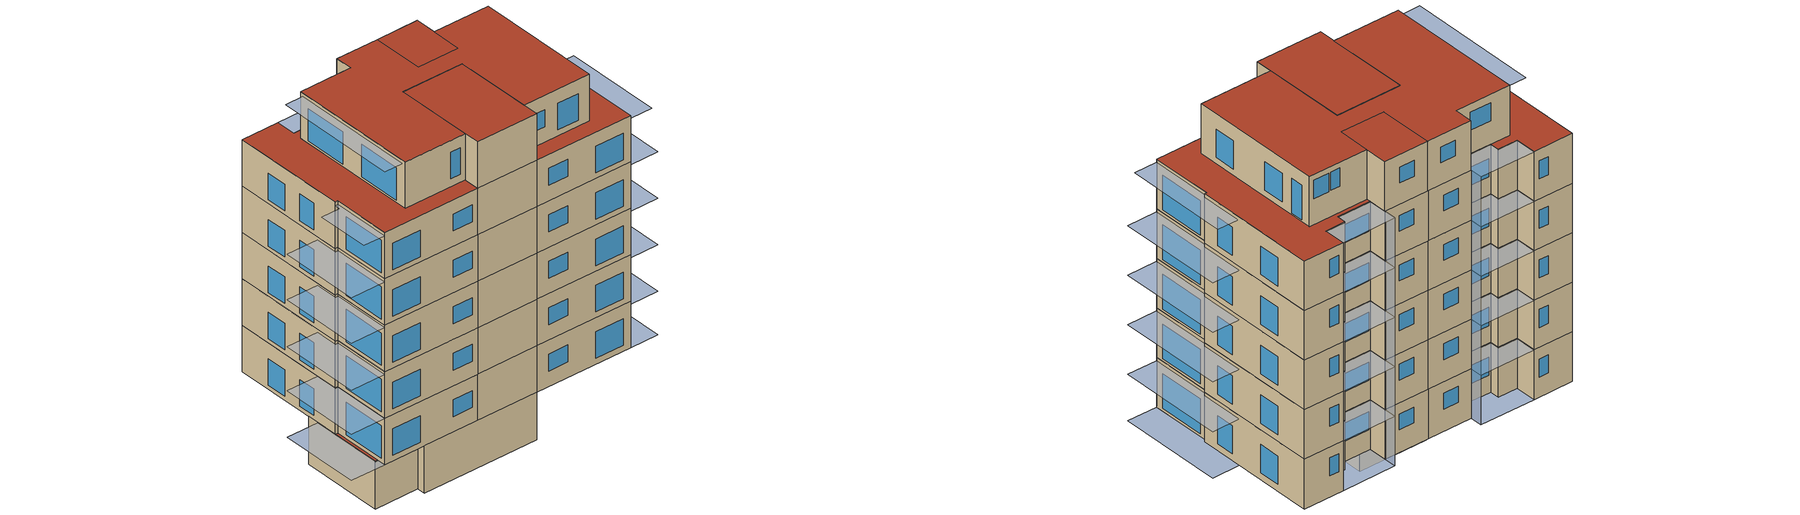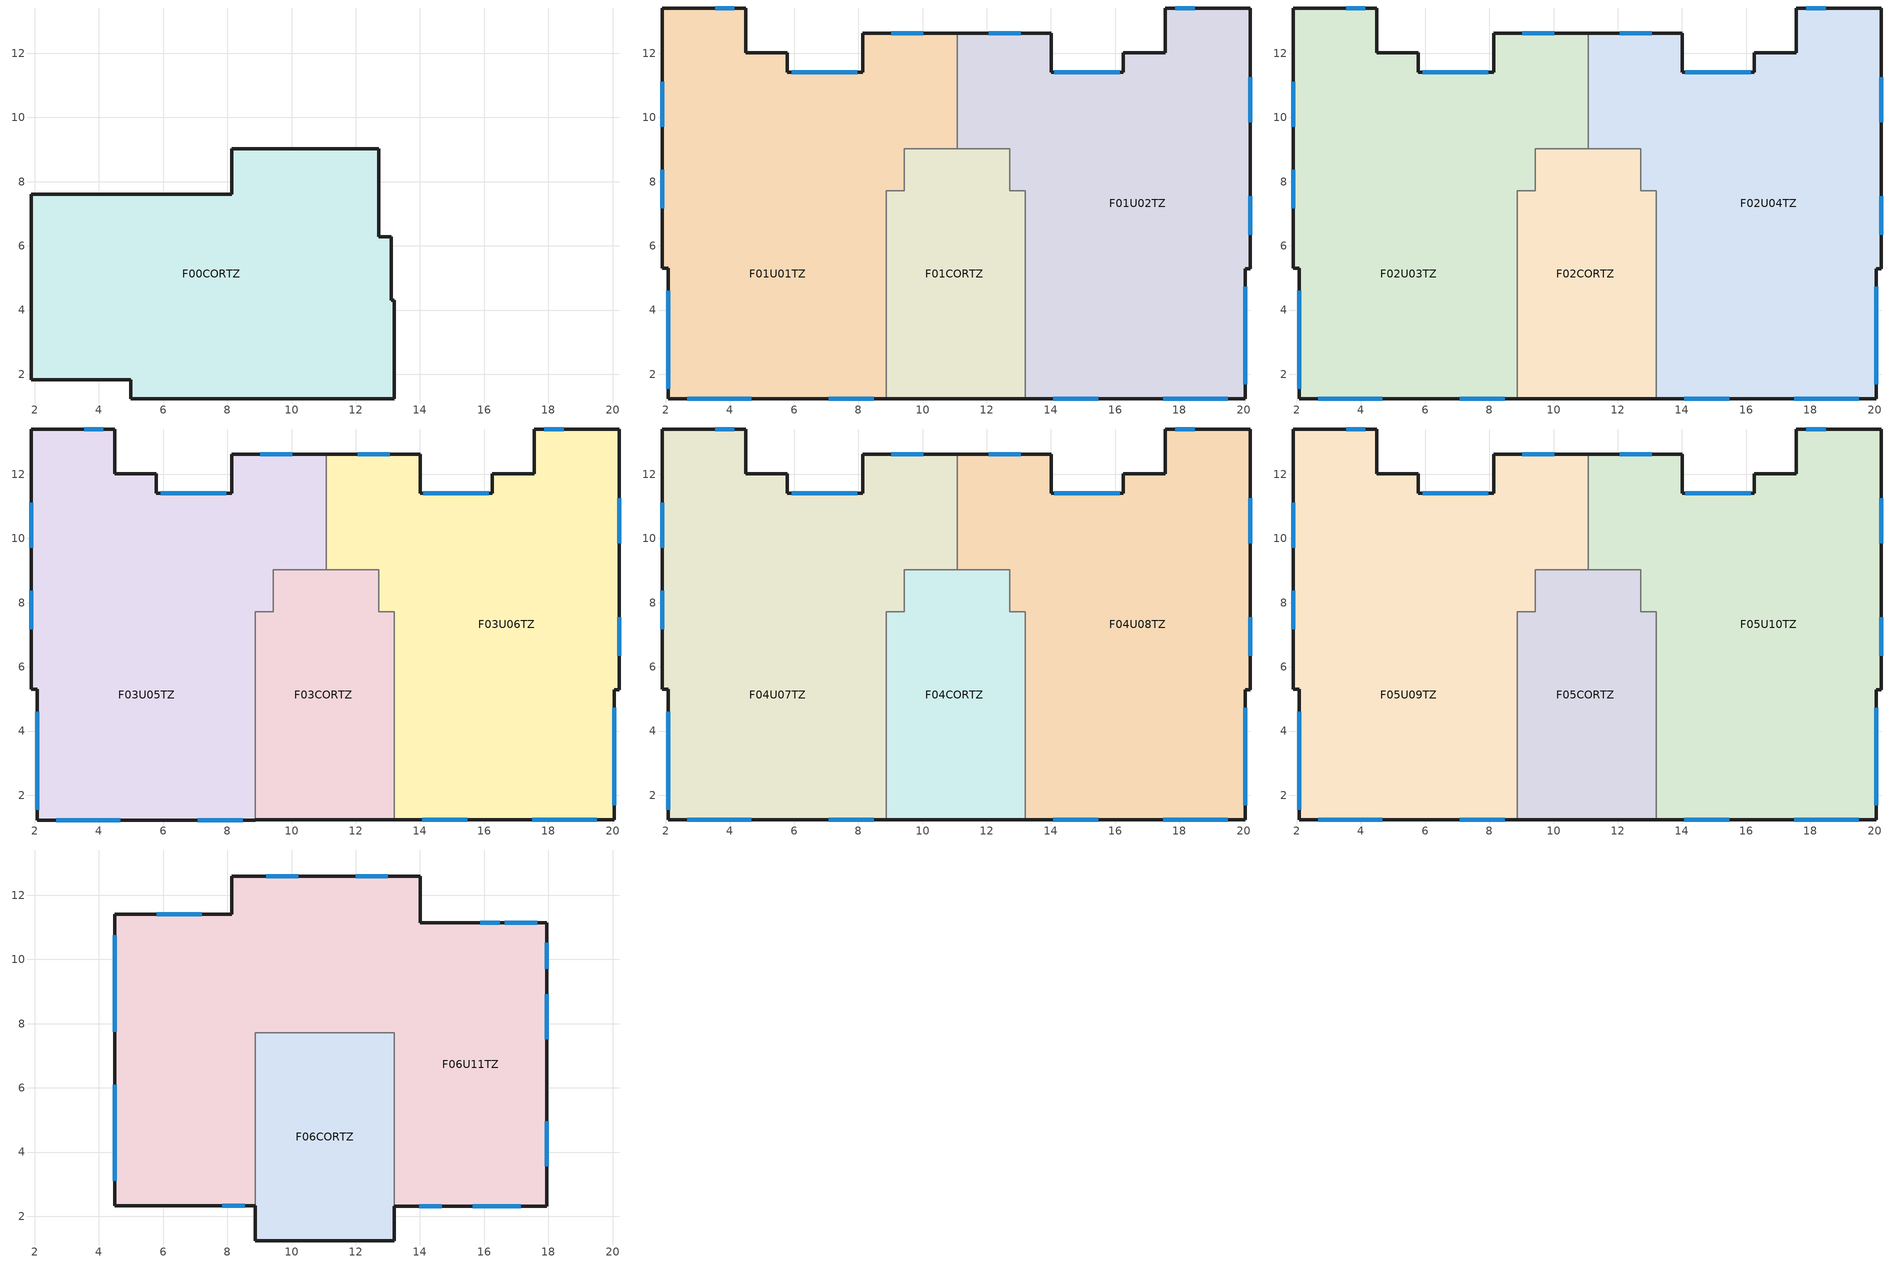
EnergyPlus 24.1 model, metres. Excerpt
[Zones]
F00CORTZ
 floor ground (RES5282 slab-on-grade CORE): 12.72,9.02 12.72,6.28 13.1,6.28 13.1,4.31 13.19,4.31 13.19,1.23 4.98,1.23 4.98,1.83 1.89,1.83 1.89,7.61 8.14,7.61 8.14,9.02 z0
 wall outside (RES5282 exterior wall CORE): 13.19,1.23 13.19,4.31 13.1,4.31 13.1,6.28 12.72,6.28 12.72,9.02 8.14,9.02 8.14,7.61 1.89,7.61 1.89,1.83 4.98,1.83 4.98,1.23 13.19,1.23 z0:3.24
 roof outside (RES5282 exterior roof CORE): 2.09,1.83 2.09,5.31 1.89,5.31 1.89,1.83 z3.24
F01CORTZ
 floor outside (RES5282 exterior floor CORE): 13.19,7.72 13.19,4.31 13.1,4.31 13.1,6.28 12.72,6.28 12.72,7.72 z3.24
 floor to F00CORTZ (RES5282 exterior floor UNIT): 12.72,9.02 12.72,6.28 13.1,6.28 13.1,4.31 13.19,4.31 13.19,1.23 8.87,1.23 8.87,7.72 9.43,7.72 9.43,9.02 z3.24
 wall outside (RES5282 exterior wall CORE): 8.87,1.23 13.19,1.23 z3.24:6.39
 wall to F01U02TZ (RES5282 interzone wall CORE): 13.19,1.23 13.19,7.72 12.72,7.72 12.72,9.02 11.08,9.02 z3.24:6.39
 wall to F01U01TZ (RES5282 interzone wall CORE): 11.08,9.02 9.43,9.02 9.43,7.72 8.87,7.72 8.87,1.23 z3.24:6.39
F01U01TZ
 floor outside (RES5282 exterior floor UNIT): 4.49,13.4 4.49,12.01 5.79,12.01 5.79,11.41 8.14,11.41 8.14,7.61 1.89,7.61 1.89,13.4 z3.24; 4.98,1.83 4.98,1.23 2.09,1.23 2.09,1.83 z3.24; 11.08,12.62 11.08,9.02 8.14,9.02 8.14,12.62 z3.24
 floor to F00CORTZ (RES5282 interzone floor CORE reversed): 9.43,9.02 9.43,7.72 8.87,7.72 8.87,1.23 4.98,1.23 4.98,1.83 2.09,1.83 2.09,5.31 1.89,5.31 1.89,7.61 8.14,7.61 8.14,9.02 z3.24
 wall outside (RES5282 exterior wall UNIT): 8.14,11.41 5.79,11.41 5.79,12.01 4.49,12.01 4.49,13.4 1.89,13.4 1.89,5.31 2.09,5.31 2.09,1.23 8.87,1.23 z3.24:6.39
 wall outside (RES5282 exterior wall MMD): 11.08,12.62 8.14,12.62 8.14,11.41 z3.24:6.39
 wall to F01U02TZ (RES5282 interzone wall UNIT): 11.08,9.02 11.08,12.62 z3.24:6.39
 window (RES5282 fenestration 2.5-X.X m2 UNIT): 1.89,11.11 1.89,9.71 z3.51:5.31; 2.66,1.23 4.66,1.23 z3.62:5.42; 2.09,4.6 2.09,1.55 z3.5:5.7
 window (RES5282 fenestration 1.0-2.5 m2 UNIT): 1.89,8.37 1.89,7.17 z3.54:5.34; 7.96,11.41 5.93,11.41 z4.37:5.52; 7.08,1.23 8.48,1.23 z4.29:5.44
 window (RES5282 fenestration 0.0-1.0 m2 UNIT): 4.14,13.4 3.54,13.4 z4.5:5.65; 10.03,12.62 9.03,12.62 z4.66:5.66
F01U02TZ
 floor outside (RES5282 exterior floor UNIT): 20.21,13.41 20.21,5.29 20.05,5.29 20.05,1.23 13.19,1.23 13.19,7.72 12.72,7.72 12.72,9.02 14.02,9.02 14.02,11.41 16.26,11.41 16.26,12.01 17.56,12.01 17.56,13.41 z3.24; 14.02,12.62 14.02,9.02 11.08,9.02 11.08,12.62 z3.24
 wall outside (RES5282 exterior wall UNIT): 13.19,1.23 20.05,1.23 20.05,5.29 20.21,5.29 20.21,13.41 17.56,13.41 17.56,12.01 16.26,12.01 16.26,11.41 14.02,11.41 z3.24:6.39
 wall outside (RES5282 exterior wall MMD): 14.02,11.41 14.02,12.62 11.08,12.62 z3.24:6.39
 window (RES5282 fenestration 0.0-1.0 m2 UNIT): 18.47,13.41 17.87,13.41 z4.57:5.72; 13.05,12.62 12.05,12.62 z4.69:5.69
 window (RES5282 fenestration 1.0-2.5 m2 UNIT): 16.14,11.41 14.11,11.41 z4.52:5.67; 20.21,6.34 20.21,7.54 z3.66:5.46; 14.07,1.23 15.47,1.23 z4.29:5.44
 window (RES5282 fenestration 2.5-X.X m2 UNIT): 20.21,9.85 20.21,11.25 z3.67:5.47; 17.5,1.23 19.5,1.23 z3.64:5.44; 20.05,1.68 20.05,4.73 z3.4:5.6
F02CORTZ
 floor to F01CORTZ (RES5282 interzone roof CORE): 13.19,7.72 13.19,4.31 13.1,4.31 13.1,6.28 12.72,6.28 12.72,7.72 z6.39; 12.72,9.02 12.72,6.28 13.1,6.28 13.1,4.31 13.19,4.31 13.19,1.23 8.87,1.23 8.87,7.72 9.43,7.72 9.43,9.02 z6.39
 wall outside (RES5282 exterior wall CORE): 8.87,1.23 13.19,1.23 z6.39:9.54
 wall to F02U03TZ (RES5282 interzone wall CORE): 11.08,9.02 9.43,9.02 9.43,7.72 8.87,7.72 8.87,1.23 z6.39:9.54
 wall to F02U04TZ (RES5282 interzone wall CORE): 13.19,1.23 13.19,7.72 12.72,7.72 12.72,9.02 11.08,9.02 z6.39:9.54
F02U03TZ
 floor to F01U01TZ (RES5282 interzone roof UNIT): 9.43,9.02 9.43,7.72 8.87,7.72 8.87,1.23 4.98,1.23 4.98,1.83 2.09,1.83 2.09,5.31 1.89,5.31 1.89,7.61 8.14,7.61 8.14,9.02 z6.39; 4.49,13.4 4.49,12.01 5.79,12.01 5.79,11.41 8.14,11.41 8.14,7.61 1.89,7.61 1.89,13.4 z6.39; 4.98,1.83 4.98,1.23 2.09,1.23 2.09,1.83 z6.39; 11.08,12.62 11.08,9.02 8.14,9.02 8.14,12.62 z6.39
 wall outside (RES5282 exterior wall UNIT): 8.14,11.41 5.79,11.41 5.79,12.01 4.49,12.01 4.49,13.4 1.89,13.4 1.89,5.31 2.09,5.31 2.09,1.23 8.87,1.23 z6.39:9.54
 wall outside (RES5282 exterior wall MMD): 11.08,12.62 8.14,12.62 8.14,11.41 z6.39:9.54
 wall to F02U04TZ (RES5282 interzone wall UNIT): 11.08,9.02 11.08,12.62 z6.39:9.54
 window (RES5282 fenestration 1.0-2.5 m2 UNIT): 1.89,8.37 1.89,7.17 z6.69:8.49; 7.96,11.41 5.93,11.41 z7.52:8.67; 7.08,1.23 8.48,1.23 z7.44:8.59
 window (RES5282 fenestration 2.5-X.X m2 UNIT): 1.89,11.11 1.89,9.71 z6.66:8.46; 2.09,4.6 2.09,1.55 z6.65:8.85; 2.66,1.23 4.66,1.23 z6.77:8.57
 window (RES5282 fenestration 0.0-1.0 m2 UNIT): 4.14,13.4 3.54,13.4 z7.65:8.8; 10.03,12.62 9.03,12.62 z7.81:8.81
F02U04TZ
 floor to F01U02TZ (RES5282 interzone roof UNIT): 20.21,13.41 20.21,5.29 20.05,5.29 20.05,1.23 13.19,1.23 13.19,7.72 12.72,7.72 12.72,9.02 14.02,9.02 14.02,11.41 16.26,11.41 16.26,12.01 17.56,12.01 17.56,13.41 z6.39; 14.02,12.62 14.02,9.02 11.08,9.02 11.08,12.62 z6.39
 wall outside (RES5282 exterior wall UNIT): 13.19,1.23 20.05,1.23 20.05,5.29 20.21,5.29 20.21,13.41 17.56,13.41 17.56,12.01 16.26,12.01 16.26,11.41 14.02,11.41 z6.39:9.54
 wall outside (RES5282 exterior wall MMD): 14.02,11.41 14.02,12.62 11.08,12.62 z6.39:9.54
 window (RES5282 fenestration 1.0-2.5 m2 UNIT): 14.07,1.23 15.47,1.23 z7.44:8.59; 16.14,11.41 14.11,11.41 z7.67:8.82; 20.21,6.34 20.21,7.54 z6.81:8.61
 window (RES5282 fenestration 2.5-X.X m2 UNIT): 17.5,1.23 19.5,1.23 z6.79:8.59; 20.21,9.85 20.21,11.25 z6.82:8.62; 20.05,1.68 20.05,4.73 z6.55:8.75
 window (RES5282 fenestration 0.0-1.0 m2 UNIT): 18.47,13.41 17.87,13.41 z7.72:8.87; 13.05,12.62 12.05,12.62 z7.84:8.84
F03CORTZ
 floor to F02CORTZ (RES5282 interzone roof CORE): 12.72,9.02 12.72,6.28 13.1,6.28 13.1,4.31 13.19,4.31 13.19,1.23 8.87,1.23 8.87,7.72 9.43,7.72 9.43,9.02 z9.54; 13.19,7.72 13.19,4.31 13.1,4.31 13.1,6.28 12.72,6.28 12.72,7.72 z9.54
 wall outside (RES5282 exterior wall CORE): 8.87,1.23 13.19,1.23 z9.54:12.69
 wall to F03U05TZ (RES5282 interzone wall CORE): 11.08,9.02 9.43,9.02 9.43,7.72 8.87,7.72 8.87,1.23 z9.54:12.69
 wall to F03U06TZ (RES5282 interzone wall CORE): 13.19,1.23 13.19,7.72 12.72,7.72 12.72,9.02 11.08,9.02 z9.54:12.69
F03U05TZ
 floor to F02U03TZ (RES5282 interzone roof UNIT): 9.43,9.02 9.43,7.72 8.87,7.72 8.87,1.23 4.98,1.23 4.98,1.83 2.09,1.83 2.09,5.31 1.89,5.31 1.89,7.61 8.14,7.61 8.14,9.02 z9.54; 4.49,13.4 4.49,12.01 5.79,12.01 5.79,11.41 8.14,11.41 8.14,7.61 1.89,7.61 1.89,13.4 z9.54; 4.98,1.83 4.98,1.23 2.09,1.23 2.09,1.83 z9.54; 11.08,12.62 11.08,9.02 8.14,9.02 8.14,12.62 z9.54
 wall outside (RES5282 exterior wall UNIT): 8.14,11.41 5.79,11.41 5.79,12.01 4.49,12.01 4.49,13.4 1.89,13.4 1.89,5.31 2.09,5.31 2.09,1.23 8.87,1.23 z9.54:12.69
 wall outside (RES5282 exterior wall MMD): 11.08,12.62 8.14,12.62 8.14,11.41 z9.54:12.69
 wall to F03U06TZ (RES5282 interzone wall UNIT): 11.08,9.02 11.08,12.62 z9.54:12.69
 window (RES5282 fenestration 0.0-1.0 m2 UNIT): 4.14,13.4 3.54,13.4 z10.8:11.95; 10.03,12.62 9.03,12.62 z10.96:11.96
 window (RES5282 fenestration 2.5-X.X m2 UNIT): 1.89,11.11 1.89,9.71 z9.81:11.61; 2.66,1.23 4.66,1.23 z9.92:11.72; 2.09,4.6 2.09,1.55 z9.8:12
 window (RES5282 fenestration 1.0-2.5 m2 UNIT): 1.89,8.37 1.89,7.17 z9.84:11.64; 7.96,11.41 5.93,11.41 z10.67:11.82; 7.08,1.23 8.48,1.23 z10.59:11.74
F03U06TZ
 floor to F02U04TZ (RES5282 interzone roof UNIT): 20.21,13.41 20.21,5.29 20.05,5.29 20.05,1.23 13.19,1.23 13.19,7.72 12.72,7.72 12.72,9.02 14.02,9.02 14.02,11.41 16.26,11.41 16.26,12.01 17.56,12.01 17.56,13.41 z9.54; 14.02,12.62 14.02,9.02 11.08,9.02 11.08,12.62 z9.54
 wall outside (RES5282 exterior wall UNIT): 13.19,1.23 20.05,1.23 20.05,5.29 20.21,5.29 20.21,13.41 17.56,13.41 17.56,12.01 16.26,12.01 16.26,11.41 14.02,11.41 z9.54:12.69
 wall outside (RES5282 exterior wall MMD): 14.02,11.41 14.02,12.62 11.08,12.62 z9.54:12.69
 window (RES5282 fenestration 1.0-2.5 m2 UNIT): 14.07,1.23 15.47,1.23 z10.59:11.74; 16.14,11.41 14.11,11.41 z10.82:11.97; 20.21,6.34 20.21,7.54 z9.96:11.76
 window (RES5282 fenestration 2.5-X.X m2 UNIT): 17.5,1.23 19.5,1.23 z9.94:11.74; 20.21,9.85 20.21,11.25 z9.97:11.77; 20.05,1.68 20.05,4.73 z9.7:11.9
 window (RES5282 fenestration 0.0-1.0 m2 UNIT): 18.47,13.41 17.87,13.41 z10.87:12.02; 13.05,12.62 12.05,12.62 z10.99:11.99
F04CORTZ
 floor to F03CORTZ (RES5282 interzone roof CORE): 13.19,7.72 13.19,4.31 13.1,4.31 13.1,6.28 12.72,6.28 12.72,7.72 z12.69; 12.72,9.02 12.72,6.28 13.1,6.28 13.1,4.31 13.19,4.31 13.19,1.23 8.87,1.23 8.87,7.72 9.43,7.72 9.43,9.02 z12.69
 wall outside (RES5282 exterior wall CORE): 8.87,1.23 13.19,1.23 z12.69:15.84
 wall to F04U07TZ (RES5282 interzone wall CORE): 11.08,9.02 9.43,9.02 9.43,7.72 8.87,7.72 8.87,1.23 z12.69:15.84
 wall to F04U08TZ (RES5282 interzone wall CORE): 13.19,1.23 13.19,7.72 12.72,7.72 12.72,9.02 11.08,9.02 z12.69:15.84
F04U07TZ
 floor to F03U05TZ (RES5282 interzone roof UNIT): 4.98,1.83 4.98,1.23 2.09,1.23 2.09,1.83 z12.69; 9.43,9.02 9.43,7.72 8.87,7.72 8.87,1.23 4.98,1.23 4.98,1.83 2.09,1.83 2.09,5.31 1.89,5.31 1.89,7.61 8.14,7.61 8.14,9.02 z12.69; 4.49,13.4 4.49,12.01 5.79,12.01 5.79,11.41 8.14,11.41 8.14,7.61 1.89,7.61 1.89,13.4 z12.69; 11.08,12.62 11.08,9.02 8.14,9.02 8.14,12.62 z12.69
 wall outside (RES5282 exterior wall UNIT): 8.14,11.41 5.79,11.41 5.79,12.01 4.49,12.01 4.49,13.4 1.89,13.4 1.89,5.31 2.09,5.31 2.09,1.23 8.87,1.23 z12.69:15.84
 wall outside (RES5282 exterior wall MMD): 11.08,12.62 8.14,12.62 8.14,11.41 z12.69:15.84
 wall to F04U08TZ (RES5282 interzone wall UNIT): 11.08,9.02 11.08,12.62 z12.69:15.84
 window (RES5282 fenestration 2.5-X.X m2 UNIT): 2.09,4.6 2.09,1.55 z12.95:15.15; 1.89,11.11 1.89,9.71 z12.96:14.76; 2.66,1.23 4.66,1.23 z13.07:14.87
 window (RES5282 fenestration 1.0-2.5 m2 UNIT): 1.89,8.37 1.89,7.17 z12.99:14.79; 7.96,11.41 5.93,11.41 z13.82:14.97; 7.08,1.23 8.48,1.23 z13.74:14.89
 window (RES5282 fenestration 0.0-1.0 m2 UNIT): 4.14,13.4 3.54,13.4 z13.95:15.1; 10.03,12.62 9.03,12.62 z14.11:15.11
F04U08TZ
 floor to F03U06TZ (RES5282 interzone roof UNIT): 20.21,13.41 20.21,5.29 20.05,5.29 20.05,1.23 13.19,1.23 13.19,7.72 12.72,7.72 12.72,9.02 14.02,9.02 14.02,11.41 16.26,11.41 16.26,12.01 17.56,12.01 17.56,13.41 z12.69; 14.02,12.62 14.02,9.02 11.08,9.02 11.08,12.62 z12.69
 wall outside (RES5282 exterior wall UNIT): 13.19,1.23 20.05,1.23 20.05,5.29 20.21,5.29 20.21,13.41 17.56,13.41 17.56,12.01 16.26,12.01 16.26,11.41 14.02,11.41 z12.69:15.84
 wall outside (RES5282 exterior wall MMD): 14.02,11.41 14.02,12.62 11.08,12.62 z12.69:15.84
 window (RES5282 fenestration 1.0-2.5 m2 UNIT): 16.14,11.41 14.11,11.41 z13.97:15.12; 20.21,6.34 20.21,7.54 z13.11:14.91; 14.07,1.23 15.47,1.23 z13.74:14.89
 window (RES5282 fenestration 0.0-1.0 m2 UNIT): 18.47,13.41 17.87,13.41 z14.02:15.17; 13.05,12.62 12.05,12.62 z14.14:15.14
 window (RES5282 fenestration 2.5-X.X m2 UNIT): 20.21,9.85 20.21,11.25 z13.12:14.92; 17.5,1.23 19.5,1.23 z13.09:14.89; 20.05,1.68 20.05,4.73 z12.85:15.05
F05CORTZ
 floor to F04CORTZ (RES5282 interzone roof CORE): 12.72,9.02 12.72,6.28 13.1,6.28 13.1,4.31 13.19,4.31 13.19,1.23 8.87,1.23 8.87,7.72 9.43,7.72 9.43,9.02 z15.84; 13.19,7.72 13.19,4.31 13.1,4.31 13.1,6.28 12.72,6.28 12.72,7.72 z15.84
 wall outside (RES5282 exterior wall CORE): 8.87,1.23 13.19,1.23 z15.84:18.99
 wall to F05U10TZ (RES5282 interzone wall CORE): 13.19,1.23 13.19,7.72 12.72,7.72 12.72,9.02 11.08,9.02 z15.84:18.99
 wall to F05U09TZ (RES5282 interzone wall CORE): 11.08,9.02 9.43,9.02 9.43,7.72 8.87,7.72 8.87,1.23 z15.84:18.99
F05U09TZ
 floor to F04U07TZ (RES5282 interzone roof UNIT): 9.43,9.02 9.43,7.72 8.87,7.72 8.87,1.23 4.98,1.23 4.98,1.83 2.09,1.83 2.09,5.31 1.89,5.31 1.89,7.61 8.14,7.61 8.14,9.02 z15.84; 4.98,1.83 4.98,1.23 2.09,1.23 2.09,1.83 z15.84; 4.49,13.4 4.49,12.01 5.79,12.01 5.79,11.41 8.14,11.41 8.14,7.61 1.89,7.61 1.89,13.4 z15.84; 11.08,12.62 11.08,9.02 8.14,9.02 8.14,12.62 z15.84
 wall outside (RES5282 exterior wall UNIT): 8.14,11.41 5.79,11.41 5.79,12.01 4.49,12.01 4.49,13.4 1.89,13.4 1.89,5.31 2.09,5.31 2.09,1.23 8.87,1.23 z15.84:18.99
 wall outside (RES5282 exterior wall MMD): 11.08,12.62 8.14,12.62 8.14,11.41 z15.84:18.99
 wall to F05U10TZ (RES5282 interzone wall UNIT): 11.08,9.02 11.08,12.62 z15.84:18.99
 window (RES5282 fenestration 2.5-X.X m2 UNIT): 2.09,4.6 2.09,1.55 z16.1:18.3; 2.66,1.23 4.66,1.23 z16.22:18.02; 1.89,11.11 1.89,9.71 z16.11:17.91
 window (RES5282 fenestration 0.0-1.0 m2 UNIT): 4.14,13.4 3.54,13.4 z17.1:18.25; 10.03,12.62 9.03,12.62 z17.26:18.26
 window (RES5282 fenestration 1.0-2.5 m2 UNIT): 7.96,11.41 5.93,11.41 z16.97:18.12; 7.08,1.23 8.48,1.23 z16.89:18.04; 1.89,8.37 1.89,7.17 z16.14:17.94
 roof outside (RES5282 exterior roof UNIT): 8.87,1.23 8.87,2.32 4.49,2.32 4.49,11.41 5.79,11.41 5.79,12.01 4.49,12.01 4.49,13.4 1.89,13.4 1.89,5.31 2.09,5.31 2.09,1.23 z18.99; 11.08,12.59 11.08,12.62 8.14,12.62 8.14,12.59 z18.99
F05U10TZ
 floor to F04U08TZ (RES5282 interzone roof UNIT): 20.21,13.41 20.21,5.29 20.05,5.29 20.05,1.23 13.19,1.23 13.19,7.72 12.72,7.72 12.72,9.02 14.02,9.02 14.02,11.41 16.26,11.41 16.26,12.01 17.56,12.01 17.56,13.41 z15.84; 14.02,12.62 14.02,9.02 11.08,9.02 11.08,12.62 z15.84
 wall outside (RES5282 exterior wall UNIT): 13.19,1.23 20.05,1.23 20.05,5.29 20.21,5.29 20.21,13.41 17.56,13.41 17.56,12.01 16.26,12.01 16.26,11.41 14.02,11.41 z15.84:18.99
 wall outside (RES5282 exterior wall MMD): 14.02,11.41 14.02,12.62 11.08,12.62 z15.84:18.99
 window (RES5282 fenestration 2.5-X.X m2 UNIT): 17.5,1.23 19.5,1.23 z16.24:18.04; 20.21,9.85 20.21,11.25 z16.27:18.07; 20.05,1.68 20.05,4.73 z16:18.2
 window (RES5282 fenestration 1.0-2.5 m2 UNIT): 14.07,1.23 15.47,1.23 z16.89:18.04; 16.14,11.41 14.11,11.41 z17.12:18.27; 20.21,6.34 20.21,7.54 z16.26:18.06
 window (RES5282 fenestration 0.0-1.0 m2 UNIT): 18.47,13.41 17.87,13.41 z17.17:18.32; 13.05,12.62 12.05,12.62 z17.29:18.29
 roof outside (RES5282 exterior roof UNIT): 20.05,1.23 20.05,5.29 20.21,5.29 20.21,13.41 17.56,13.41 17.56,12.01 16.26,12.01 16.26,11.41 14.02,11.41 14.02,11.14 17.95,11.14 17.95,2.32 13.19,2.32 13.19,1.23 z18.99; 14.02,12.59 14.02,12.62 11.08,12.62 11.08,12.59 z18.99
F06CORTZ
 floor to F05CORTZ (RES5282 exterior floor UNIT): 13.19,7.72 13.19,1.23 8.87,1.23 8.87,7.72 z18.99
 wall outside (RES5282 exterior wall CORE): 8.87,2.32 8.87,1.23 13.19,1.23 13.19,2.32 z18.99:22.14
 wall to F06U11TZ (RES5282 interzone wall CORE): 13.19,2.32 13.19,7.72 8.87,7.72 8.87,2.32 z18.99:22.14
 roof outside (RES5282 exterior roof CORE): 13.19,1.23 13.19,7.72 8.87,7.72 8.87,1.23 z22.14
F06U11TZ
 floor to F05U09TZ (RES5282 interzone roof UNIT): 11.08,12.59 11.08,9.02 8.14,9.02 8.14,12.59 z18.99; 8.14,11.41 8.14,9.02 9.43,9.02 9.43,7.72 8.87,7.72 8.87,2.32 4.49,2.32 4.49,11.41 z18.99
 floor to F05CORTZ (RES5282 interzone roof CORE reversed): 9.43,9.02 12.72,9.02 12.72,7.72 9.43,7.72 z18.99
 floor to F05U10TZ (RES5282 interzone roof UNIT): 17.95,11.14 17.95,2.32 13.19,2.32 13.19,7.72 12.72,7.72 12.72,9.02 14.02,9.02 14.02,11.14 z18.99; 14.02,12.59 14.02,9.02 11.08,9.02 11.08,12.59 z18.99
 wall outside (RES5282 exterior wall UNIT): 13.19,2.32 17.95,2.32 17.95,11.14 14.02,11.14 / 11.08,12.59 8.14,12.59 8.14,11.41 4.49,11.41 4.49,2.32 8.87,2.32 z18.99:22.14
 wall outside (RES5282 exterior wall MMD): 14.02,11.14 14.02,12.59 11.08,12.59 z18.99:22.14
 window (RES5282 fenestration 1.0-2.5 m2 UNIT): 7.84,2.32 8.54,2.32 z19.54:21.34; 7.2,11.41 5.8,11.41 z20.48:21.63; 17.65,11.14 16.65,11.14 z20.63:21.78; 17.95,9.71 17.95,10.51 z19.1:21.3; 10.2,12.59 9.2,12.59 z20.37:21.37
 window (RES5282 fenestration 0.0-1.0 m2 UNIT): 16.48,11.14 15.88,11.14 z20.64:21.79; 13.97,2.32 14.67,2.32 z20.05:21.2; 13,12.59 12,12.59 z20.33:21.33
 window (RES5282 fenestration 2.5-X.X m2 UNIT): 17.95,3.56 17.95,4.96 / 17.95,7.51 17.95,8.91 / 15.65,2.32 17.15,2.32 z19.39:21.19; 4.49,10.75 4.49,7.75 z19.13:21.33; 4.49,6.1 4.49,3.1 z19.15:21.35
 roof outside (RES5282 exterior roof UNIT): 17.95,2.32 17.95,11.14 14.02,11.14 14.02,9.02 11.08,9.02 11.08,12.59 8.14,12.59 8.14,11.41 4.49,11.41 4.49,2.32 8.87,2.32 8.87,7.72 13.19,7.72 13.19,2.32 z22.14; 14.02,9.02 14.02,12.59 11.08,12.59 11.08,9.02 z22.14
shading: 8.14,12.62 8.14,13.4 / 14.02,12.62 14.02,13.41 z3.24:6.39; 8.14,12.62 8.14,13.4 / 14.02,12.62 14.02,13.41 z6.39:9.54; 14.02,12.62 14.02,13.41 / 8.14,12.62 8.14,13.4 z9.54:12.69; 14.02,12.62 14.02,13.41 / 8.14,12.62 8.14,13.4 z12.69:15.84; 14.02,12.62 14.02,13.41 / 8.14,12.62 8.14,13.4 z15.84:18.99; 2.09,1.23 2.09,1.83 1.89,1.83 1.89,6.8 -0.35,6.8 -0.35,1.23 z3.24; 22.04,1.23 22.04,8.13 20.21,8.13 20.21,5.29 20.05,5.29 20.05,1.23 z3.24; 16.26,11.41 16.26,12.01 17.56,12.01 17.56,13.41 14.02,13.41 14.02,11.41 z3.24; 8.14,11.41 8.14,13.4 4.49,13.4 4.49,12.01 5.79,12.01 5.79,11.41 z3.24; 22.04,1.23 22.04,8.13 20.21,8.13 20.21,5.29 20.05,5.29 20.05,1.23 z6.19; 8.14,11.41 8.14,13.4 4.49,13.4 4.49,12.01 5.79,12.01 5.79,11.41 z6.39; 2.09,1.23 2.09,5.31 1.89,5.31 1.89,6.8 -0.35,6.8 -0.35,1.23 z6.39; 16.26,11.41 16.26,12.01 17.56,12.01 17.56,13.41 14.02,13.41 14.02,11.41 z6.39; 22.04,1.23 22.04,8.13 20.21,8.13 20.21,5.29 20.05,5.29 20.05,1.23 z9.34; 16.26,11.41 16.26,12.01 17.56,12.01 17.56,13.41 14.02,13.41 14.02,11.41 z9.54; 8.14,11.41 8.14,13.4 4.49,13.4 4.49,12.01 5.79,12.01 5.79,11.41 z9.54; 8.14,11.41 8.14,13.4 4.49,13.4 4.49,12.01 5.79,12.01 5.79,11.41 z12.69; 16.26,11.41 16.26,12.01 17.56,12.01 17.56,13.41 14.02,13.41 14.02,11.41 z12.69; 22.04,1.23 22.04,8.13 20.21,8.13 20.21,5.29 20.05,5.29 20.05,1.23 z12.49; 16.26,11.41 16.26,12.01 17.56,12.01 17.56,13.41 14.02,13.41 14.02,11.41 z15.84; 8.14,11.41 8.14,13.4 4.49,13.4 4.49,12.01 5.79,12.01 5.79,11.41 z15.84; 22.04,1.23 22.04,8.13 20.21,8.13 20.21,5.29 20.05,5.29 20.05,1.23 z15.64; 16.26,11.41 16.26,12.01 17.56,12.01 17.56,13.41 14.02,13.41 14.02,11.41 z18.99; 5.79,11.41 8.14,11.41 8.14,13.4 4.49,13.4 4.49,12.01 5.79,12.01 z18.99; 21.59,1.23 21.59,8.02 20.21,8.02 20.21,5.29 20.05,5.29 20.05,1.23 z18.79; 2.09,1.23 2.09,5.31 1.87,5.31 1.87,4.89 0.57,4.89 0.57,1.23 z18.79; 4.49,2.53 4.49,11.16 3.19,11.16 3.19,2.53 z21.94; 2.09,1.23 2.09,5.31 1.89,5.31 1.89,6.8 -0.35,6.8 -0.35,1.23 z9.38; 2.09,1.23 2.09,5.31 1.89,5.31 1.89,6.8 -0.35,6.8 -0.35,1.23 z12.57; 2.09,1.23 2.09,5.31 1.89,5.31 1.89,6.8 -0.35,6.8 -0.35,1.23 z15.65
[Building]
KISH 23 P.T: Terrain=Urban
[Site:GroundTemperature:BuildingSurface]
18, 18, 18, 18, 18, 18, 18, 18, 18, 18, 18, 18
[Site:GroundTemperature:Deep]
18, 18, 18, 18, 18, 18, 18, 18, 18, 18, 18, 18
[Site:GroundTemperature:Shallow]
18, 18, 18, 18, 18, 18, 18, 18, 18, 18, 18, 18
[Site:Location]
Tel.Aviv-Bet.Dagan: Elevation=35; Latitude=32.0073; Longitude=34.8138; Time zone=2
[Construction]
RES5282 exterior floor CORE: RES5282 10mm cemented plaster, RES5282 180mm concrete, RES5282 50mm sand-gravel, RES5282 10mm ceramic porcelain
RES5282 exterior floor UNIT; RES5282 interzone roof CORE reversed: RES5282 10mm cemented plaster, RES5282 180mm concrete, RES5282 20mm EPS, RES5282 50mm sand-gravel, RES5282 10mm ceramic porcelain
RES5282 exterior roof CORE: RES5282 50mm light concrete cement, RES5282 180mm concrete, RES5282 10mm cemented plaster
RES5282 exterior roof UNIT: RES5282 50mm light concrete cement, RES5282 50mm EPS, RES5282 180mm concrete, RES5282 10mm cemented plaster
RES5282 exterior wall CORE; RES5282 interzone wall UNIT: RES5282 10mm cemented plaster, RES5282 180mm concrete, RES5282 10mm cemented plaster
RES5282 exterior wall MMD: RES5282 10mm cemented plaster, RES5282 20mm mineral wool, RES5282 300mm concrete, RES5282 20mm thermal plaster 200, RES5282 10mm cemented plaster
RES5282 exterior wall UNIT: RES5282 10mm cemented plaster dark, RES5282 40mm mineral wool, RES5282 180mm concrete, RES5282 10mm cemented plaster
RES5282 fenestration 0.0-1.0 m2 UNIT: OSut|window|SimpleGlazing
RES5282 fenestration 1.0-2.5 m2 UNIT: OSut|window|SimpleGlazing 1
RES5282 fenestration 2.5-X.X m2 UNIT: OSut|window|SimpleGlazing 2
RES5282 interzone floor CORE reversed; RES5282 interzone roof CORE: RES5282 10mm ceramic porcelain, RES5282 50mm sand-gravel, RES5282 20mm EPS, RES5282 180mm concrete, RES5282 10mm cemented plaster
RES5282 interzone roof UNIT: RES5282 10mm ceramic porcelain, RES5282 50mm sand-gravel, RES5282 180mm concrete, RES5282 10mm cemented plaster
RES5282 interzone wall CORE: RES5282 10mm cemented plaster, RES5282 180mm concrete, RES5282 30mm thermal plaster 200, RES5282 10mm cemented plaster
RES5282 slab-on-grade CORE: RES5282 180mm concrete, RES5282 50mm sand-gravel, RES5282 10mm ceramic porcelain
[Material] Thermal absorptance=0.9
Name | Conductivity | Density | Roughness | Solar absorptance | Specific heat | Thickness | Visible absorptance
RES5282 10mm cemented plaster | 1 | 1800 | MediumRough | 0.42 | 840 | 0.01 | 0.42
RES5282 10mm cemented plaster dark | 1 | 1800 | MediumRough | 0.5 | 840 | 0.01 | 0.5
RES5282 10mm ceramic porcelain | 1.3 | 2300 | Smooth | 0.4 | 1400 | 0.01 | 0.4
RES5282 20mm EPS | 0.04 | 30 | MediumRough | 0.4 | 1450 | 0.02 | 0.4
RES5282 20mm mineral wool | 0.04 | 24 | MediumRough | 0.4 | 1030 | 0.02 | 0.4
RES5282 20mm thermal plaster 200 | 0.072 | 200 | MediumRough | 0.4 | 800 | 0.02 | 0.4
RES5282 30mm thermal plaster 200 | 0.072 | 200 | MediumRough | 0.4 | 800 | 0.03 | 0.4
RES5282 40mm mineral wool | 0.04 | 24 | MediumRough | 0.4 | 1030 | 0.04 | 0.4
RES5282 50mm EPS | 0.04 | 30 | MediumRough | 0.4 | 1450 | 0.05 | 0.4
RES5282 50mm light concrete cement | 1.3 | 1600 | MediumRough | 0.4 | 1000 | 0.05 | 0.4
RES5282 50mm sand-gravel | 2 | 1950 | MediumRough | 0.4 | 1045 | 0.05 | 0.4
RES5282 180mm concrete | 2 | 2400 | MediumRough | 0.4 | 1000 | 0.18 | 0.4
RES5282 300mm concrete | 2 | 2400 | MediumRough | 0.4 | 1000 | 0.3 | 0.4
[WindowMaterial:Shade]
RES5282 shutter: Airflow permeability=0; Bottom opening multiplier=0; Conductivity=160; Infrared hemispherical emissivity=0.9; Infrared transmittance=0.05; Left side opening multiplier=0; Right side opening multiplier=0; Shade to glass distance=0.1; Solar reflectance=0.6; Solar transmittance=0.15; Thickness=0.001; Top opening multiplier=0; Visible reflectance=0.6; Visible transmittance=0.15
[WindowMaterial:SimpleGlazingSystem]
Name | Solar heat gain coefficient | U factor | Visible transmittance
OSut|window|SimpleGlazing | 0.8 | 5.8 | 0.8
OSut|window|SimpleGlazing 1 | 0.738 | 3.224 | 0.7
OSut|window|SimpleGlazing 2 | 0.74 | 2.873 | 0.7
[ElectricEquipment]
RES5282 Equipment: Design level calculation method=Watts/Area; End use subcategory=General; Fraction radiant=0.2; Schedule=RES5282 Equipment SCH; Watts per floor area=9; Zone or zonelist or space or spacelist=RES5282 residential spacetype
[InternalMass] Construction=RES5282 interzone wall UNIT
Name | Zone or zonelist | Space or spacelist | Surface area
Merged F01U01 sWall07 - F01U01MMD sWall01 | F01U01TZ | F01U01 | 7.51432
Merged F01U01 sWall08 - F01U01MMD sWall03 | F01U01TZ | F01U01 | 4.06292
Merged F01U02 sWall12 - F01U02MMD sWall01 | F01U02TZ | F01U02 | 7.51432
Merged F01U02 sWall14 - F01U02MMD sWall02 | F01U02TZ | F01U02 | 4.07197
Merged F02U03 sWall04 - F02U03MMD sWall01 | F02U03TZ | F02U03 | 4.06292
Merged F02U03 sWall10 - F02U03MMD sWall03 | F02U03TZ | F02U03 | 7.51432
Merged F02U04 sWall04 - F02U04MMD sWall04 | F02U04TZ | F02U04 | 4.07197
Merged F02U04 sWall06 - F02U04MMD sWall01 | F02U04TZ | F02U04 | 7.51432
Merged F03U05 sWall04 - F03U05MMD sWall03 | F03U05TZ | F03U05 | 7.51432
Merged F03U05 sWall11 - F03U05MMD sWall05 | F03U05TZ | F03U05 | 4.06292
Merged F03U06 sWall05 - F03U06MMD sWall00 | F03U06TZ | F03U06 | 4.07197
Merged F03U06 sWall06 - F03U06MMD sWall03 | F03U06TZ | F03U06 | 7.51432
Merged F04U07 sWall11 - F04U07MMD sWall06 | F04U07TZ | F04U07 | 4.06292
Merged F04U07 sWall15 - F04U07MMD sWall01 | F04U07TZ | F04U07 | 7.51432
Merged F04U08 sWall04 - F04U08MMD sWall03 | F04U08TZ | F04U08 | 7.51432
Merged F04U08 sWall06 - F04U08MMD sWall04 | F04U08TZ | F04U08 | 4.07197
Merged F05U09 sWall04 - F05U09MMD sWall04 | F05U09TZ | F05U09 | 4.06292
Merged F05U09 sWall10 - F05U09MMD sWall03 | F05U09TZ | F05U09 | 7.51432
Merged F05U10 sWall02 - F05U10MMD sWall07 | F05U10TZ | F05U10 | 7.51432
Merged F05U10 sWall05 - F05U10MMD sWall01 | F05U10TZ | F05U10 | 4.07197
Merged F06U11 sWall06 - F06U11MMD sWall02 | F06U11TZ | F06U11 | 6.6637
Merged F06U11 sWall07 - F06U11MMD sWall03 | F06U11TZ | F06U11 | 11.2446
Merged F06U11 sWall14 - F06U11MMD sWall01 | F06U11TZ | F06U11 | 9.25504
[Lights]
RES5282 Lights: Design level calculation method=Watts/Area; End use subcategory=General; Fraction radiant=0.28; Fraction replaceable=1; Fraction visible=0.22; Schedule=RES5282 Lighting SCH; Watts per floor area=2; Zone or zonelist or space or spacelist=RES5282 residential spacetype
[People] Activity level schedule=RES5282 Metabolism SCH; Fraction radiant=0.3; Number of people calculation method=People; Number of people schedule=RES5282 Occupancy SCH
Name | Number of people | Zone or zonelist or space or spacelist
RES5282 Occupants - Placeholder | 0 | RES5282 residential spacetype
RES5282 Occupants - Zone F01U01TZ | 4 | F01U01
RES5282 Occupants - Zone F01U02TZ | 4 | F01U02
RES5282 Occupants - Zone F02U03TZ | 4 | F02U03
RES5282 Occupants - Zone F02U04TZ | 4 | F02U04
RES5282 Occupants - Zone F03U05TZ | 4 | F03U05
RES5282 Occupants - Zone F03U06TZ | 4 | F03U06
RES5282 Occupants - Zone F04U07TZ | 4 | F04U07
RES5282 Occupants - Zone F04U08TZ | 4 | F04U08
RES5282 Occupants - Zone F05U09TZ | 4 | F05U09
RES5282 Occupants - Zone F05U10TZ | 4 | F05U10
RES5282 Occupants - Zone F06U11TZ | 5 | F06U11
[ShadingProperty:Reflectance] Diffuse solar reflectance of unglazed part of shading surface=0.6; Diffuse visible reflectance of unglazed part of shading surface=0.6; Fraction of shading surface that is glazed=0
Name | Shading surface
ShadingProperty:Reflectance 1 | Shading Surface 1
ShadingProperty:Reflectance 2 | Shading Surface 10
ShadingProperty:Reflectance 3 | Shading Surface 11
ShadingProperty:Reflectance 4 | Shading Surface 12
ShadingProperty:Reflectance 5 | Shading Surface 14
ShadingProperty:Reflectance 6 | Shading Surface 15
ShadingProperty:Reflectance 7 | Shading Surface 16
ShadingProperty:Reflectance 8 | Shading Surface 17
ShadingProperty:Reflectance 9 | Shading Surface 18
ShadingProperty:Reflectance 10 | Shading Surface 19
ShadingProperty:Reflectance 11 | Shading Surface 2
ShadingProperty:Reflectance 12 | Shading Surface 20
ShadingProperty:Reflectance 13 | Shading Surface 21
ShadingProperty:Reflectance 14 | Shading Surface 23
ShadingProperty:Reflectance 15 | Shading Surface 24
ShadingProperty:Reflectance 16 | Shading Surface 25
ShadingProperty:Reflectance 17 | Shading Surface 26
ShadingProperty:Reflectance 18 | Shading Surface 27
ShadingProperty:Reflectance 19 | Shading Surface 28
ShadingProperty:Reflectance 20 | Shading Surface 3
ShadingProperty:Reflectance 21 | Shading Surface 30
ShadingProperty:Reflectance 22 | Shading Surface 31
ShadingProperty:Reflectance 23 | Shading Surface 32
ShadingProperty:Reflectance 24 | Shading Surface 33
ShadingProperty:Reflectance 25 | Shading Surface 34
ShadingProperty:Reflectance 26 | Shading Surface 35
ShadingProperty:Reflectance 27 | Shading Surface 36
ShadingProperty:Reflectance 28 | Shading Surface 37
ShadingProperty:Reflectance 29 | Shading Surface 38
ShadingProperty:Reflectance 30 | Shading Surface 4
ShadingProperty:Reflectance 31 | Shading Surface 5
ShadingProperty:Reflectance 32 | Shading Surface 6
ShadingProperty:Reflectance 33 | Shading Surface 7
ShadingProperty:Reflectance 34 | Shading Surface 8
ShadingProperty:Reflectance 35 | Shading Surface 9
[Space]
Name | Zone | Space type
F00CORE | F00CORTZ
F01CORE | F01CORTZ
F01U01 | F01U01TZ | RES5282 residential spacetype
F01U02 | F01U02TZ | RES5282 residential spacetype
F02CORE | F02CORTZ
F02U03 | F02U03TZ | RES5282 residential spacetype
F02U04 | F02U04TZ | RES5282 residential spacetype
F03CORE | F03CORTZ
F03U05 | F03U05TZ | RES5282 residential spacetype
F03U06 | F03U06TZ | RES5282 residential spacetype
F04CORE | F04CORTZ
F04U07 | F04U07TZ | RES5282 residential spacetype
F04U08 | F04U08TZ | RES5282 residential spacetype
F05CORE | F05CORTZ
F05U09 | F05U09TZ | RES5282 residential spacetype
F05U10 | F05U10TZ | RES5282 residential spacetype
F06CORE | F06CORTZ
F06U11 | F06U11TZ | RES5282 residential spacetype
[SpaceList]
RES5282 residential spacetype: F06U11, F03U06, F04U07, F04U08, F01U01, F01U02, F02U03, F02U04, F03U05, F05U09, F05U10
[ThermostatSetpoint:DualSetpoint] Cooling setpoint temperature schedule=RES5282 Cooling Setpoint SCH; Heating setpoint temperature schedule=RES5282 Heating Setpoint SCH
Dual Setpoint; Dual Setpoint 1; Dual Setpoint 2; Dual Setpoint 3; Dual Setpoint 4; Dual Setpoint 5; Dual Setpoint 6; Dual Setpoint 7; Dual Setpoint 8; Dual Setpoint 9; Dual Setpoint 10
[WindowShadingControl] Glare control is active=No; Multiple surface control type=Group; Schedule=RES5282 window shading SCH; Shading control is scheduled=Yes; Shading control type=OnIfScheduleAllows; Shading device material=RES5282 shutter; Shading type=ExteriorShade; Type of slat angle control for blinds=FixedSlatAngle
Name | Zone | Fenestration surface name 1 | Fenestration surface name 2 | Fenestration surface name 3 | Fenestration surface name 4 | Fenestration surface name 5 | Fenestration surface name 6 | Fenestration surface name 7 | Fenestration surface name 8 | Fenestration surface name 9 | Fenestration surface name 10 | Fenestration surface name 11
RES5282 window shading control - F01U01TZ | F01U01TZ | F01U01 oWall00 w00 | F01U01 oWall00 w01 | F01U01 oWall03 w00 | F01U01 oWall09 w00 | F01U01 oWall09 w01 | F01U01 oWall10 w00 | F01U01MMD oWall04 w00
RES5282 window shading control - F01U02TZ | F01U02TZ | F01U02 oWall04 w00 | F01U02 oWall05 w00 | F01U02 oWall05 w01 | F01U02 oWall09 w00 | F01U02 oWall09 w01 | F01U02 oWall10 w00 | F01U02MMD oWall03 w00
RES5282 window shading control - F02U03TZ | F02U03TZ | F02U03 oWall00 w00 | F02U03 oWall00 w01 | F02U03MMD oWall05 w00 | F02U03 oWall09 w00 | F02U03 oWall12 w00 | F02U03 oWall16 w00 | F02U03 oWall16 w01
RES5282 window shading control - F02U04TZ | F02U04TZ | F02U04 oWall05 w00 | F02U04 oWall05 w01 | F02U04MMD oWall06 w00 | F02U04 oWall10 w00 | F02U04 oWall12 w00 | F02U04 oWall12 w01 | F02U04 oWall13 w00
RES5282 window shading control - F03U05TZ | F03U05TZ | F03U05 oWall06 w00 | F03U05 oWall06 w01 | F03U05 oWall08 w00 | F03U05 oWall12 w00 | F03U05 oWall12 w01 | F03U05 oWall15 w00 | F03U05MMD oWall04 w00
RES5282 window shading control - F03U06TZ | F03U06TZ | F03U06 oWall02 w00 | F03U06 oWall02 w01 | F03U06 oWall07 w00 | F03U06 oWall12 w00 | F03U06 oWall12 w01 | F03U06 oWall14 w00 | F03U06MMD oWall06 w00
RES5282 window shading control - F04U07TZ | F04U07TZ | F04U07MMD oWall05 w00 | F04U07 oWall04 w00 | F04U07 oWall07 w00 | F04U07 oWall07 w01 | F04U07 oWall10 w00 | F04U07 oWall14 w00 | F04U07 oWall14 w01
RES5282 window shading control - F04U08TZ | F04U08TZ | F04U08 oWall03 w00 | F04U08MMD oWall01 w00 | F04U08 oWall10 w00 | F04U08 oWall10 w01 | F04U08 oWall12 w00 | F04U08 oWall12 w01 | F04U08 oWall14 w00
RES5282 window shading control - F05U09TZ | F05U09TZ | F05U09 oWall00 w00 | F05U09 oWall07 w00 | F05U09 oWall11 w00 | F05U09 oWall11 w01 | F05U09 oWall13 w00 | F05U09 oWall13 w01 | F05U09MMD oWall02 w00
RES5282 window shading control - F05U10TZ | F05U10TZ | F05U10 oWall06 w00 | F05U10 oWall06 w01 | F05U10 oWall09 w00 | F05U10MMD oWall03 w00 | F05U10 oWall12 w00 | F05U10 oWall12 w01 | F05U10 oWall13 w00
RES5282 window shading control - F06U11TZ | F06U11TZ | F06U11 oWall00 w00 | F06U11 oWall01 w00 | F06U11 oWall08 w00 | F06U11 oWall09 w00 | F06U11 oWall09 w01 | F06U11 oWall09 w02 | F06U11MMD oWall00 w00 | F06U11 oWall13 w00 | F06U11 oWall13 w01 | F06U11 oWall15 w00 | F06U11 oWall18 w00
[Zone] Ceiling height=Autocalculate; Floor area=Autocalculate; Multiplier=1; Part of total floor area=Yes; Volume=Autocalculate; Zone inside convection algorithm=TARP; Zone outside convection algorithm=DOE-2
F00CORTZ; F01CORTZ; F01U01TZ; F01U02TZ; F02CORTZ; F02U03TZ; F02U04TZ; F03CORTZ; F03U05TZ; F03U06TZ; F04CORTZ; F04U07TZ; F04U08TZ; F05CORTZ; F05U09TZ; F05U10TZ; F06CORTZ; F06U11TZ
[ZoneControl:Thermostat] Temperature difference between cutout and setpoint=0
Name | Zone or zonelist | Control 1 | Control type schedule
F01U01TZ Thermostat | F01U01TZ | Dual Setpoint 4 | F01U01TZ Thermostat Schedule
F01U02TZ Thermostat | F01U02TZ | Dual Setpoint 3 | F01U02TZ Thermostat Schedule
F02U03TZ Thermostat | F02U03TZ | Dual Setpoint 5 | F02U03TZ Thermostat Schedule
F02U04TZ Thermostat | F02U04TZ | Dual Setpoint 6 | F02U04TZ Thermostat Schedule
F03U05TZ Thermostat | F03U05TZ | Dual Setpoint 7 | F03U05TZ Thermostat Schedule
F03U06TZ Thermostat | F03U06TZ | Dual Setpoint 2 | F03U06TZ Thermostat Schedule
F04U07TZ Thermostat | F04U07TZ | Dual Setpoint 1 | F04U07TZ Thermostat Schedule
F04U08TZ Thermostat | F04U08TZ | Dual Setpoint | F04U08TZ Thermostat Schedule
F05U09TZ Thermostat | F05U09TZ | Dual Setpoint 9 | F05U09TZ Thermostat Schedule
F05U10TZ Thermostat | F05U10TZ | Dual Setpoint 10 | F05U10TZ Thermostat Schedule
F06U11TZ Thermostat | F06U11TZ | Dual Setpoint 8 | F06U11TZ Thermostat Schedule
[Zone equipment]
F01U01TZ: F01U01TZ IdealLoads Air System
F01U02TZ: F01U02TZ IdealLoads Air System
F02U03TZ: F02U03TZ IdealLoads Air System
F02U04TZ: F02U04TZ IdealLoads Air System
F03U05TZ: F03U05TZ IdealLoads Air System
F03U06TZ: F03U06TZ IdealLoads Air System
F04U07TZ: F04U07TZ IdealLoads Air System
F04U08TZ: F04U08TZ IdealLoads Air System
F05U09TZ: F05U09TZ IdealLoads Air System
F05U10TZ: F05U10TZ IdealLoads Air System
F06U11TZ: F06U11TZ IdealLoads Air System
[ZoneHVAC:IdealLoadsAirSystem] Cooling limit=NoLimit; Dehumidification control type=None; Heating limit=NoLimit; Humidification control type=None; Maximum heating supply air humidity ratio=0.0156; Maximum heating supply air temperature=50; Minimum cooling supply air humidity ratio=0.0077; Minimum cooling supply air temperature=13
F01U01TZ IdealLoads Air System; F01U02TZ IdealLoads Air System; F02U03TZ IdealLoads Air System; F02U04TZ IdealLoads Air System; F03U05TZ IdealLoads Air System; F03U06TZ IdealLoads Air System; F04U07TZ IdealLoads Air System; F04U08TZ IdealLoads Air System; F05U09TZ IdealLoads Air System; F05U10TZ IdealLoads Air System; F06U11TZ IdealLoads Air System
[ZoneInfiltration:DesignFlowRate] Air changes per hour=1; Design flow rate calculation method=AirChanges/Hour
Name | Zone or zonelist or space or spacelist
RES5282 1 ACH 1 | F01CORE
RES5282 1 ACH 2 | F00CORE
RES5282 1 ACH 3 | F06CORE
RES5282 1 ACH 4 | F02CORE
RES5282 1 ACH 5 | F06U11
RES5282 1 ACH 6 | F03CORE
RES5282 1 ACH 7 | F03U05
RES5282 1 ACH 8 | F04CORE
RES5282 1 ACH 9 | F05CORE
RES5282 1 ACH 10 | F03U06
RES5282 1 ACH 11 | F04U07
RES5282 1 ACH 12 | F04U08
RES5282 1 ACH 13 | F01U01
RES5282 1 ACH 14 | F01U02
RES5282 1 ACH 15 | F02U03
RES5282 1 ACH 16 | F02U04
RES5282 1 ACH 17 | F05U09
RES5282 1 ACH 18 | F05U10
[ZoneVentilation:DesignFlowRate] Air changes per hour=2; Constant term coefficient=1; Delta temperature=0; Design flow rate=0; Design flow rate calculation method=AirChanges/Hour; Fan pressure rise=0; Fan total efficiency=1; Flow rate per floor area=0; Flow rate per person=0; Maximum indoor temperature=100; Maximum outdoor temperature=23; Maximum wind speed=40; Minimum indoor temperature=21; Minimum outdoor temperature=16; Schedule=RES5282 natvent SCH; Temperature term coefficient=0; Velocity squared term coefficient=0; Velocity term coefficient=0; Ventilation type=Natural
Name | Zone or zonelist or space or spacelist
RES5282 2 ACH design flow rate - F01U01TZ | F01U01TZ
RES5282 2 ACH design flow rate - F01U02TZ | F01U02TZ
RES5282 2 ACH design flow rate - F02U03TZ | F02U03TZ
RES5282 2 ACH design flow rate - F02U04TZ | F02U04TZ
RES5282 2 ACH design flow rate - F03U05TZ | F03U05TZ
RES5282 2 ACH design flow rate - F03U06TZ | F03U06TZ
RES5282 2 ACH design flow rate - F04U07TZ | F04U07TZ
RES5282 2 ACH design flow rate - F04U08TZ | F04U08TZ
RES5282 2 ACH design flow rate - F05U09TZ | F05U09TZ
RES5282 2 ACH design flow rate - F05U10TZ | F05U10TZ
RES5282 2 ACH design flow rate - F06U11TZ | F06U11TZ
[Schedule:Compact]
F01U01TZ Thermostat Schedule; F01U02TZ Thermostat Schedule; F02U03TZ Thermostat Schedule; F02U04TZ Thermostat Schedule; F03U05TZ Thermostat Schedule; F03U06TZ Thermostat Schedule; F04U07TZ Thermostat Schedule; F04U08TZ Thermostat Schedule; F05U09TZ Thermostat Schedule; F05U10TZ Thermostat Schedule; F06U11TZ Thermostat Schedule: Through: 12/31, For: AllDays, Until: 24:00, 4
RES5282 Cooling Setpoint SCH: Through: 3/31, For: AllDays, Until: 24:00, 60, Through: 11/30, For: AllDays, Until: 24:00, 24, Through: 12/31, For: AllDays, Until: 24:00, 60
RES5282 Heating Setpoint SCH: Through: 3/31, For: AllDays, Until: 24:00, 20, Through: 11/30, For: AllDays, Until: 24:00, -20, Through: 12/31, For: AllDays, Until: 24:00, 20
RES5282 natvent SCH: Through: 3/31, For: AllDays, Until: 24:00, 0, Through: 11/30, For: AllDays, Until: 07:00, 1, Until: 20:00, 0, Until: 24:00, 1, Through: 12/31, For: AllDays, Until: 24:00, 0
RES5282 window shading SCH: Through: 3/31, For: AllDays, Until: 06:00, 1, Until: 18:00, 0, Until: 24:00, 1, Through: 11/30, For: AllDays, Until: 06:00, 0, Until: 18:00, 1, Until: 24:00, 0, Through: 12/31, For: AllDays, Until: 06:00, 1, Until: 18:00, 0, Until: 24:00, 1
[Schedule:Day:Interval]
RES5282 Equipment DFT: 16:00, 0.111111, 24:00, 1, No
RES5282 Lighting DFT: 17:00, 0, 24:00, 1, No
RES5282 Metabolism DFT: 16:00, 80, 24:00, 125, No
RES5282 Occupancy DFT: 08:00, 1, 16:00, 0, 24:00, 1, No
[Schedule:Week:Daily]
RES5282 Equipment SCH Week Rule - Jan1-Dec31: RES5282 Equipment DFT, RES5282 Equipment DFT, RES5282 Equipment DFT, RES5282 Equipment DFT, RES5282 Equipment DFT, RES5282 Equipment DFT, RES5282 Equipment DFT, RES5282 Equipment DFT, RES5282 Equipment DFT, RES5282 Equipment DFT, RES5282 Equipment DFT, RES5282 Equipment DFT
RES5282 Lighting SCH Week Rule - Jan1-Dec31: RES5282 Lighting DFT, RES5282 Lighting DFT, RES5282 Lighting DFT, RES5282 Lighting DFT, RES5282 Lighting DFT, RES5282 Lighting DFT, RES5282 Lighting DFT, RES5282 Lighting DFT, RES5282 Lighting DFT, RES5282 Lighting DFT, RES5282 Lighting DFT, RES5282 Lighting DFT
RES5282 Metabolism SCH Week Rule - Jan1-Dec31: RES5282 Metabolism DFT, RES5282 Metabolism DFT, RES5282 Metabolism DFT, RES5282 Metabolism DFT, RES5282 Metabolism DFT, RES5282 Metabolism DFT, RES5282 Metabolism DFT, RES5282 Metabolism DFT, RES5282 Metabolism DFT, RES5282 Metabolism DFT, RES5282 Metabolism DFT, RES5282 Metabolism DFT
RES5282 Occupancy SCH Week Rule - Jan1-Dec31: RES5282 Occupancy DFT, RES5282 Occupancy DFT, RES5282 Occupancy DFT, RES5282 Occupancy DFT, RES5282 Occupancy DFT, RES5282 Occupancy DFT, RES5282 Occupancy DFT, RES5282 Occupancy DFT, RES5282 Occupancy DFT, RES5282 Occupancy DFT, RES5282 Occupancy DFT, RES5282 Occupancy DFT
[Schedule:Year]
RES5282 Equipment SCH: RES5282 Equipment SCH Week Rule - Jan1-Dec31, 1, 1, 12, 31
RES5282 Lighting SCH: RES5282 Lighting SCH Week Rule - Jan1-Dec31, 1, 1, 12, 31
RES5282 Metabolism SCH: RES5282 Metabolism SCH Week Rule - Jan1-Dec31, 1, 1, 12, 31
RES5282 Occupancy SCH: RES5282 Occupancy SCH Week Rule - Jan1-Dec31, 1, 1, 12, 31
